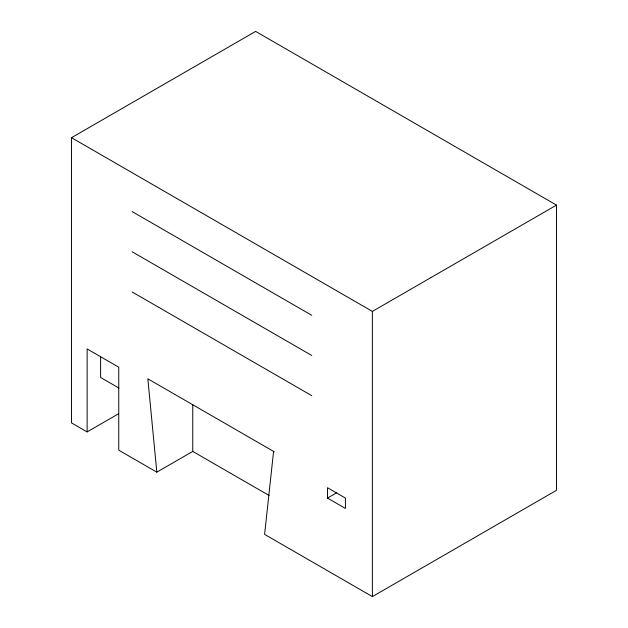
<?xml version="1.0" encoding="UTF-8"?>
<svg xmlns="http://www.w3.org/2000/svg" width="628" height="628" viewBox="0 0 628 628"><rect width="100%" height="100%" fill="white"/><g stroke="black" fill="none" stroke-linecap="round" stroke-linejoin="round"><path stroke-width="0.94" d="M273.58 451.414L264.6 534.373L372.38 596.6L556.494 490.303L556.494 205.105L255.62 31.4L71.506 137.697L71.506 422.895L87.135 431.915L118.708 413.687M71.506 137.697L372.38 311.402L556.494 205.105M87.135 431.915L87.135 348.948L118.747 367.199L118.747 450.166L156.827 472.154L192.757 451.414L269.106 495.492M327.471 498.075L345.431 508.452L345.431 498.075L327.471 487.705L327.471 498.075L336.451 492.894M132.131 211.589L311.755 315.295M132.131 251.773L311.755 355.479M132.131 291.965L311.755 395.671M274.287 451.815L147.847 378.817L156.827 472.154M118.912 388.033L100.606 377.467L100.606 356.869M372.38 311.402L372.38 596.6M192.757 404.589L192.757 451.414"/></g></svg>
